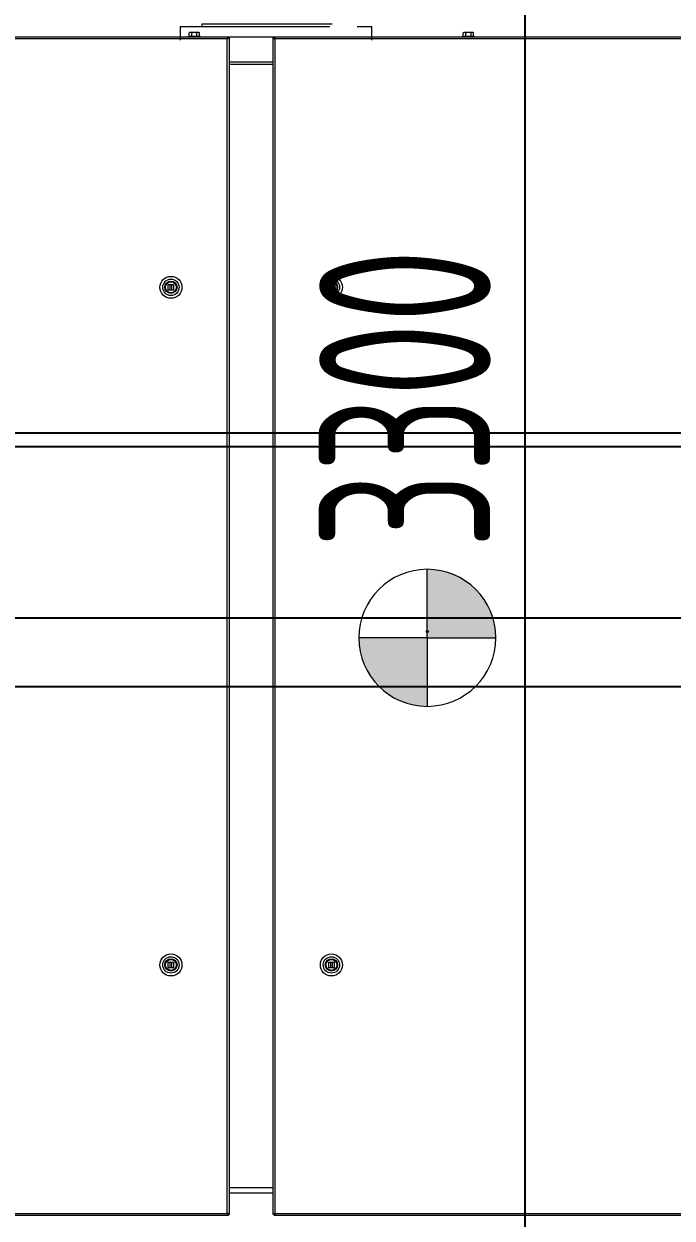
# Model space of a CAD drawing. Extents: x -76427 to 292734, y -42117 to 131250.
# Drawn here: x 12437 to 13382, y -38601 to -36858 of the extents above; entities that cross this region are included whole.
import ezdxf
from ezdxf.xclip import XClip

# ---------------------------------------------------------------- set-up
doc = ezdxf.new("R2010")
doc.units = 0
doc.header["$LTSCALE"] = 10
doc.header["$XCLIPFRAME"] = 2
for name, color, linetype in [('TPH12-SEC-@E$0$KABE1', 252, 'Continuous'), ('TPH12-SEC-@E$0$KABE3', 252, 'Continuous'), ('TPH12-SEC-@E$0$SIAGE1', 252, 'Continuous'), ('TPH12-SEC-@E$0$SIAGE3', 252, 'Continuous')]:
    doc.layers.add(name, color=color, linetype=linetype)
for name, color, linetype, lineweight in [('XFM7P10PV$0$AP5B-SM-08-FNN-300-A(B)-LB1$0$PVAC-SUS管配件', 252, 'Continuous', 5), ('XFM7P10PV$0$AP5B-SM-08-FNN-300-A(B)-LB1$0$管配件', 252, 'Continuous', 5), ('XFM7P10PV$0$Hatch', 252, 'Continuous', 13), ('XFM7P10PV$0$PV-EQ(50K)', 252, 'Continuous', 9), ('XFM7P10PV$0$Sketch Geometry(Atlas Copco)', 252, 'Continuous', 35), ('XFM7P10PV-200K$0$AP5B-SM-08-FNN-300-A(B)-LB1$0$PVAC-SUS管配件', 7, 'Continuous', 5), ('XFM7P10PV-200K$0$AP5B-SM-08-FNN-300-A(B)-LB1$0$管配件', 7, 'Continuous', 5), ('XFM7P10PV-200K$0$Hatch', 7, 'Continuous', 13), ('XFM7P10PV-200K$0$PV-EQ(50K)', 22, 'Continuous', 9), ('XFM7P10PV-200K$0$Sketch Geometry(Atlas Copco)', 7, 'Continuous', 35)]:
    doc.layers.add(name, color=color, linetype=linetype, lineweight=lineweight)
doc.styles.add('XFM7P10PV$0$PX-TEXT', font='isocp.shx', dxfattribs={"width": 0.7, "bigfont": 'CHINESET.shx'})
doc.styles.add('XFM7P10PV-200K$0$PX-TEXT', font='isocp.shx', dxfattribs={"width": 0.7, "bigfont": 'CHINESET.shx'})
doc.dimstyles.new('XFM7P10PV$0$PX-400', dxfattribs={"dimscale": 1000, "dimtxt": 0.25, "dimasz": 0.03, "dimexe": 0.1, "dimexo": 0.1, "dimgap": 0.05, "dimtad": 1, "dimdec": 0, "dimzin": 0, "dimdsep": 46, "dimtxsty": 'XFM7P10PV$0$PX-TEXT', "dimblk": 'XFM7P10PV$0$_Dot', "dimcen": 2, "dimclrd": 2, "dimclre": 1, "dimclrt": 4, "dimadec": 0, "dimazin": 0, "dimtfac": 1, "dimtdec": 0, "dimtix": 1, "dimtmove": 2, "dimatfit": 3, "dimfxl": 1, "dimtvp": 1, "dimtolj": 1, "dimtzin": 0, "dimarcsym": 0})
doc.dimstyles.new('XFM7P10PV-200K$0$PX-400', dxfattribs={"dimscale": 1000, "dimtxt": 0.25, "dimasz": 0.03, "dimexe": 0.1, "dimexo": 0.1, "dimgap": 0.05, "dimtad": 1, "dimdec": 0, "dimzin": 0, "dimdsep": 46, "dimtxsty": 'XFM7P10PV-200K$0$PX-TEXT', "dimblk": 'XFM7P10PV-200K$0$_Dot', "dimcen": 2, "dimclrd": 2, "dimclre": 1, "dimclrt": 4, "dimadec": 0, "dimazin": 0, "dimtfac": 1, "dimtdec": 0, "dimtix": 1, "dimtmove": 2, "dimatfit": 3, "dimfxl": 1, "dimtvp": 1, "dimtolj": 1, "dimtzin": 0, "dimarcsym": 0})

# ---------------------------------------------------------------- blocks, each defined once
blk = doc.blocks.new('TPH12-SEC-@E')
at = {"layer": 'TPH12-SEC-@E$0$KABE1'}
blk.add_line((38500, 384830), (46900, 384830), dxfattribs=at)
at = {"layer": 'TPH12-SEC-@E$0$KABE3'}
blk.add_line((37720, 385080), (47650, 385080), dxfattribs=at)
at = {"layer": 'TPH12-SEC-@E$0$SIAGE1'}
blk.add_line((37700, 385100), (47650, 385100), dxfattribs=at)
at = {"layer": 'TPH12-SEC-@E$0$SIAGE3'}
blk.add_line((38500, 384730), (46900, 384730), dxfattribs=at)
blk = doc.blocks.new('XFM7P10PV-200K$0$Center of gravity')
at = {"layer": 'XFM7P10PV-200K$0$Hatch'}
h = blk.add_hatch(color=256, dxfattribs=at)
edge = h.paths.add_edge_path()
edge.add_arc((0, 0), 5, 0, 90)
edge.add_line((0, 5), (0, 0))
edge.add_line((0, 0), (5, 0))
h = blk.add_hatch(color=256, dxfattribs=at)
edge = h.paths.add_edge_path()
edge.add_arc((0, 0), 5, 180, 270)
edge.add_line((0, -5), (0, 0))
edge.add_line((0, 0), (-5, 0))
at = {"layer": 'XFM7P10PV-200K$0$Sketch Geometry(Atlas Copco)', "lineweight": 18}
for q in [(0, 5), (0, 5), (-5, 0), (-5, 0), (5, 0), (0, -5), (5, 0), (0, -5)]:
    blk.add_line((0, 0), q, dxfattribs=at)
for start, end in [(90, 180), (0, 90), (180, 270), (270, 0)]:
    blk.add_arc((0, 0), 5, start, end, dxfattribs=at)
blk = doc.blocks.new('XFM7P10PV-200K$0$A$Cf6a59fa3')
for p, q in [((56.7, 1893), (1039.1, 1893)), ((1037.6, 1890.2), (58.1, 1890.2)), ((980.9, 1894.1), (997.9, 1894.1)), ((980.9, 1893), (980.9, 1894.1)), ((982.9, 1899.4), (981.9, 1898.8)), ((981.9, 1894.1), (981.9, 1898.8)), ((983.8, 1899.4), (982.9, 1899.4)), ((989.4, 1899.4), (983.8, 1899.4)), ((985.7, 1894.1), (985.7, 1898.8)), ((995.1, 1899.4), (989.4, 1899.4)), ((993.2, 1894.1), (993.2, 1898.8)), ((995.9, 1899.4), (995.1, 1899.4)), ((995.9, 1899.4), (997, 1898.8)), ((997, 1894.1), (997, 1898.8)), ((997.9, 1893), (997.9, 1894.1)), ((1037.6, 175.7), (1037.6, 1890.2)), ((1037.8, 1890.4), (1039.1, 1891.7)), ((1037.8, 1890.4), (1039.1, 1891.7)), ((1039.1, 1893), (1105.8, 1893)), ((1039.1, 1891.7), (1039.1, 1893)), ((1039.1, 1891.7), (1040.4, 1891.7)), ((1040.4, 1891.7), (1040.4, 174.3)), ((1104.5, 174.3), (1104.5, 1891.7)), ((1105.7, 1891.7), (1104.5, 1891.7)), ((1107.1, 1890.4), (1105.7, 1891.7)), ((1105.8, 1893), (2088.2, 1893)), ((1105.8, 1891.7), (1105.8, 1893)), ((1107.1, 1890.4), (1105.8, 1891.7)), ((2086.7, 1890.2), (1107.2, 1890.2)), ((1107.2, 1890.2), (1107.2, 175.7)), ((1380.9, 1894.1), (1397.9, 1894.1)), ((1380.9, 1893), (1380.9, 1894.1)), ((1382.9, 1899.4), (1381.9, 1898.8)), ((1381.9, 1894.1), (1381.9, 1898.8)), ((1383.8, 1899.4), (1382.9, 1899.4)), ((1389.4, 1899.4), (1383.8, 1899.4)), ((1385.7, 1894.1), (1385.7, 1898.8)), ((1395.1, 1899.4), (1389.4, 1899.4)), ((1393.2, 1894.1), (1393.2, 1898.8)), ((1395.9, 1899.4), (1395.1, 1899.4)), ((1395.9, 1899.4), (1397, 1898.8)), ((1397, 1894.1), (1397, 1898.8)), ((1397.9, 1893), (1397.9, 1894.1)), ((1040.4, 1856.5), (1104.5, 1856.5)), ((1040.4, 1853), (1104.5, 1853)), ((951.4, 1531.5), (954.4, 1531.5)), ((951.4, 1523.5), (951.4, 1531.5)), ((954.4, 1523.5), (951.4, 1523.5)), ((954.4, 1531.5), (956.4, 1531.5)), ((954.4, 1523.5), (954.4, 1531.5)), ((956.4, 1523.5), (954.4, 1523.5)), ((956.4, 1531.5), (956.4, 1523.5)), ((956.4, 1531.5), (959.4, 1531.5)), ((959.4, 1523.5), (956.4, 1523.5)), ((959.4, 1531.5), (959.4, 1523.5)), ((1185.5, 1531.5), (1188.5, 1531.5)), ((1185.5, 1523.5), (1185.5, 1531.5)), ((1188.5, 1523.5), (1185.5, 1523.5)), ((1188.5, 1523.5), (1188.5, 1531.5)), ((1188.5, 1531.5), (1190.5, 1531.5)), ((1190.5, 1523.5), (1188.5, 1523.5)), ((1190.5, 1531.5), (1190.5, 1523.5)), ((1190.5, 1531.5), (1193.5, 1531.5)), ((1193.5, 1523.5), (1190.5, 1523.5)), ((1193.5, 1531.5), (1193.5, 1523.5)), ((951.4, 542.5), (954.4, 542.5)), ((951.4, 534.5), (951.4, 542.5)), ((954.4, 542.5), (956.4, 542.5)), ((954.4, 534.5), (954.4, 542.5)), ((956.4, 542.5), (956.4, 534.5)), ((956.4, 542.5), (959.4, 542.5)), ((959.4, 542.5), (959.4, 534.5)), ((1185.5, 542.5), (1188.5, 542.5)), ((1185.5, 534.5), (1185.5, 542.5)), ((1188.5, 534.5), (1188.5, 542.5)), ((1188.5, 542.5), (1190.5, 542.5)), ((1190.5, 542.5), (1190.5, 534.5)), ((1190.5, 542.5), (1193.5, 542.5)), ((1193.5, 542.5), (1193.5, 534.5)), ((954.4, 534.5), (951.4, 534.5)), ((956.4, 534.5), (954.4, 534.5)), ((959.4, 534.5), (956.4, 534.5)), ((1188.5, 534.5), (1185.5, 534.5)), ((1190.5, 534.5), (1188.5, 534.5)), ((1193.5, 534.5), (1190.5, 534.5)), ((1104.5, 213), (1040.4, 213)), ((1040.4, 206), (1104.5, 206)), ((58.1, 175.7), (1037.6, 175.7)), ((1037.8, 175.6), (1039.1, 174.3)), ((1037.8, 175.6), (1039.1, 174.2)), ((1039.1, 174.3), (1040.4, 174.3)), ((1105.7, 174.3), (1104.5, 174.3)), ((1107.1, 175.6), (1105.7, 174.3)), ((1107.1, 175.6), (1105.8, 174.2)), ((1107.2, 175.7), (2086.7, 175.7)), ((1039.1, 173), (56.7, 173)), ((1039.1, 174.2), (1039.1, 173)), ((1105.8, 174.2), (1105.8, 173)), ((2088.2, 173), (1105.8, 173))]:
    blk.add_line(p, q)
for centre, radius in [((955.4, 1527.5), 16), ((955.4, 1527.5), 12), ((955.4, 1527.5), 9), ((955.4, 1527.5), 8), ((1189.5, 1527.5), 16), ((1189.5, 1527.5), 12), ((1189.5, 1527.5), 9), ((1189.5, 1527.5), 8), ((1329.4, 1025), 1.5), ((955.4, 538.5), 16), ((955.4, 538.5), 12), ((955.4, 538.5), 9), ((955.4, 538.5), 8), ((1189.5, 538.5), 16), ((1189.5, 538.5), 12), ((1189.5, 538.5), 9), ((1189.5, 538.5), 8)]:
    blk.add_circle(centre, radius)
for points, weights in [([(983.8, 1899.4), (982.9, 1899.4), (981.9, 1898.8)], [1, 1.07665212978, 1.07595444278]), ([(985.7, 1898.8), (984.7, 1899.4), (983.8, 1899.4)], [1.07595444278, 1.07665212978, 1]), ([(989.4, 1899.4), (987.7, 1899.4), (985.7, 1898.8)], [1, 1.07665212978, 1.07595444278]), ([(993.2, 1898.8), (991.2, 1899.4), (989.4, 1899.4)], [1.07595444278, 1.07665212978, 1]), ([(995.1, 1899.4), (994.2, 1899.4), (993.2, 1898.8)], [1, 1.07665212978, 1.07595444278]), ([(997, 1898.8), (995.9, 1899.4), (995.1, 1899.4)], [1.07595444278, 1.07665212978, 1]), ([(1383.8, 1899.4), (1382.9, 1899.4), (1381.9, 1898.8)], [1, 1.07665212978, 1.07595444278]), ([(1385.7, 1898.8), (1384.7, 1899.4), (1383.8, 1899.4)], [1.07595444278, 1.07665212978, 1]), ([(1389.4, 1899.4), (1387.7, 1899.4), (1385.7, 1898.8)], [1, 1.07665212978, 1.07595444278]), ([(1393.2, 1898.8), (1391.2, 1899.4), (1389.4, 1899.4)], [1.07595444278, 1.07665212978, 1]), ([(1395.1, 1899.4), (1394.2, 1899.4), (1393.2, 1898.8)], [1, 1.07665212978, 1.07595444278]), ([(1397, 1898.8), (1395.9, 1899.4), (1395.1, 1899.4)], [1.07595444278, 1.07665212978, 1])]:
    blk.add_rational_spline(points, weights, degree=2)
for points, knots in [([(1039.1, 1893), (1038.7, 1893), (1038.4, 1892.4), (1038.1, 1891.5), (1037.9, 1891.1), (1037.8, 1890.7), (1037.6, 1890.2)], [0, 0, 0, 0, 1.087346, 1.087346, 1.087346, 1.570796, 1.570796, 1.570796, 1.570796]), ([(1037.6, 1890.2), (1038.6, 1890.6), (1039.6, 1890.9), (1040.1, 1891.2), (1040.3, 1891.4), (1040.4, 1891.5), (1040.4, 1891.7)], [0, 0, 0, 0, 1.087346, 1.087346, 1.087346, 1.570796, 1.570796, 1.570796, 1.570796]), ([(1037.6, 1890.2), (1038.3, 1890.6), (1038.9, 1891), (1039.1, 1891.4), (1039.1, 1891.5), (1039.1, 1891.6), (1039.1, 1891.7)], [0, 0, 0, 0, 1.265256, 1.265256, 1.265256, 1.570796, 1.570796, 1.570796, 1.570796]), ([(1037.6, 1890.2), (1038, 1890.9), (1038.4, 1891.5), (1038.8, 1891.7), (1038.9, 1891.7), (1039, 1891.7), (1039.1, 1891.7)], [0, 0, 0, 0, 1.265256, 1.265256, 1.265256, 1.570796, 1.570796, 1.570796, 1.570796]), ([(1104.5, 1891.7), (1104.5, 1891.3), (1105.1, 1891), (1106, 1890.7), (1106.4, 1890.5), (1106.8, 1890.4), (1107.2, 1890.2)], [0, 0, 0, 0, 1.087346, 1.087346, 1.087346, 1.570796, 1.570796, 1.570796, 1.570796]), ([(1107.2, 1890.2), (1106.6, 1890.6), (1106, 1891), (1105.8, 1891.4), (1105.8, 1891.5), (1105.7, 1891.6), (1105.7, 1891.7)], [0, 0, 0, 0, 1.265256, 1.265256, 1.265256, 1.570796, 1.570796, 1.570796, 1.570796]), ([(1107.2, 1890.2), (1106.9, 1891.2), (1106.6, 1892.2), (1106.3, 1892.7), (1106.1, 1892.9), (1106, 1893), (1105.8, 1893)], [0, 0, 0, 0, 1.087346, 1.087346, 1.087346, 1.570796, 1.570796, 1.570796, 1.570796]), ([(1107.2, 1890.2), (1106.9, 1890.9), (1106.5, 1891.5), (1106.1, 1891.7), (1106, 1891.7), (1105.9, 1891.7), (1105.8, 1891.7)], [0, 0, 0, 0, 1.265256, 1.265256, 1.265256, 1.570796, 1.570796, 1.570796, 1.570796]), ([(1037.6, 175.7), (1038, 174.8), (1038.3, 173.8), (1038.6, 173.3), (1038.8, 173.1), (1038.9, 173), (1039.1, 173)], [0, 0, 0, 0, 1.087346, 1.087346, 1.087346, 1.570796, 1.570796, 1.570796, 1.570796]), ([(1037.6, 175.7), (1038, 175.1), (1038.4, 174.5), (1038.8, 174.3), (1038.9, 174.3), (1039, 174.2), (1039.1, 174.2)], [0, 0, 0, 0, 1.265256, 1.265256, 1.265256, 1.570796, 1.570796, 1.570796, 1.570796]), ([(1040.4, 174.3), (1040.4, 174.7), (1039.8, 175), (1038.9, 175.3), (1038.5, 175.5), (1038.1, 175.6), (1037.6, 175.7)], [0, 0, 0, 0, 1.087346, 1.087346, 1.087346, 1.570796, 1.570796, 1.570796, 1.570796]), ([(1037.6, 175.7), (1038.3, 175.4), (1038.9, 175), (1039.1, 174.6), (1039.1, 174.5), (1039.1, 174.4), (1039.1, 174.3)], [0, 0, 0, 0, 1.265256, 1.265256, 1.265256, 1.570796, 1.570796, 1.570796, 1.570796]), ([(1107.2, 175.7), (1106.3, 175.4), (1105.3, 175.1), (1104.8, 174.8), (1104.6, 174.6), (1104.5, 174.5), (1104.5, 174.3)], [0, 0, 0, 0, 1.087346, 1.087346, 1.087346, 1.570796, 1.570796, 1.570796, 1.570796]), ([(1107.2, 175.7), (1106.6, 175.4), (1106, 175), (1105.8, 174.6), (1105.8, 174.5), (1105.7, 174.4), (1105.7, 174.3)], [0, 0, 0, 0, 1.265256, 1.265256, 1.265256, 1.570796, 1.570796, 1.570796, 1.570796]), ([(1105.8, 173), (1106.2, 173), (1106.5, 173.6), (1106.8, 174.5), (1107, 174.9), (1107.1, 175.3), (1107.2, 175.7)], [0, 0, 0, 0, 1.087346, 1.087346, 1.087346, 1.570796, 1.570796, 1.570796, 1.570796]), ([(1107.2, 175.7), (1106.9, 175.1), (1106.5, 174.5), (1106.1, 174.3), (1106, 174.3), (1105.9, 174.2), (1105.8, 174.2)], [0, 0, 0, 0, 1.265256, 1.265256, 1.265256, 1.570796, 1.570796, 1.570796, 1.570796])]:
    blk.add_open_spline(points, degree=3, knots=knots)
at = {"xscale": 20, "yscale": 20, "zscale": 20}
blk.add_blockref('XFM7P10PV-200K$0$Center of gravity', (1329.4, 1015.9), dxfattribs=at)
blk = doc.blocks.new('XFM7P10PV-200K$0$AP5B-SM-08-FNN-300-A(B)-LB1$0$Flange_ JIS 10K - 標準-1515170-LB1-PX-X')
at = {"layer": 'XFM7P10PV-200K$0$AP5B-SM-08-FNN-300-A(B)-LB1$0$管配件', "color": 216, "true_color": 0x800080}
for p, q in [((-4450.81, 15924.14), (-4450.81, 15923.74)), ((-4450.81, 15924.14), (-4440, 15924.14)), ((-4440, 15924.14), (-4431.83, 15924.14)), ((-4454, 15923.74), (-4454, 15921.74)), ((-4454, 15923.74), (-4440, 15923.74)), ((-4440, 15923.74), (-4432.16, 15923.74)), ((-4428.17, 15923.74), (-4426, 15923.74)), ((-4426, 15921.74), (-4426, 15923.74))]:
    blk.add_line(p, q, dxfattribs=at)
blk = doc.blocks.new('XFM7P10PV-200K$0$_Dot')
at = {"color": 0, "linetype": 'ByBlock', "lineweight": -2}
blk.add_line((-0.5, 0), (-1, 0), dxfattribs=at)
at = {"color": 0, "linetype": 'ByBlock', "const_width": 0.5}
blk.add_lwpolyline([(-0.25, 0, 1), (0.25, 0, 1)], format="xyb", close=True, dxfattribs=at)
blk = doc.blocks.new('*D349')
at = {"color": 2, "lineweight": -2, "transparency": 16777216}
blk.add_line((13167.4, -35784.6), (13167.4, -39024.6), dxfattribs=at)
at = {"layer": 'DEFPOINTS', "color": 0, "transparency": 16777216}
for p in [(13167.4, -35754.6), (13167.4, -39054.6), (13167.4, -39054.6)]:
    blk.add_point(p, dxfattribs=at)
at = {"color": 2, "lineweight": -2, "transparency": 16777216, "xscale": 30, "yscale": 30, "zscale": 30}
for p, rotation in [((13167.4, -35754.6), 90), ((13167.4, -39054.6), 270)]:
    blk.add_blockref('XFM7P10PV-200K$0$_Dot', p, dxfattribs=dict(at, rotation=rotation))
at = {"color": 4, "transparency": 16777216, "insert": (12992.4, -37404.6), "char_height": 250, "attachment_point": 5, "rotation": 90, "style": 'XFM7P10PV-200K$0$PX-TEXT'}
blk.add_mtext('\\A1;3300', dxfattribs=at)
blk = doc.blocks.new('XFM7P10PV$0$Center of gravity')
at = {"layer": 'XFM7P10PV$0$Hatch'}
h = blk.add_hatch(color=256, dxfattribs=at)
edge = h.paths.add_edge_path()
edge.add_arc((0, 0), 5, 0, 90)
edge.add_line((0, 5), (0, 0))
edge.add_line((0, 0), (5, 0))
h = blk.add_hatch(color=256, dxfattribs=at)
edge = h.paths.add_edge_path()
edge.add_arc((0, 0), 5, 180, 270)
edge.add_line((0, -5), (0, 0))
edge.add_line((0, 0), (-5, 0))
at = {"layer": 'XFM7P10PV$0$Sketch Geometry(Atlas Copco)', "lineweight": 18}
for q in [(0, 5), (0, 5), (-5, 0), (-5, 0), (5, 0), (0, -5), (5, 0), (0, -5)]:
    blk.add_line((0, 0), q, dxfattribs=at)
for start, end in [(90, 180), (0, 90), (180, 270), (270, 0)]:
    blk.add_arc((0, 0), 5, start, end, dxfattribs=at)
blk = doc.blocks.new('XFM7P10PV$0$A$Cf6a59fa3')
for p, q in [((56.7, 1893), (1039.1, 1893)), ((1037.6, 1890.2), (58.1, 1890.2)), ((980.9, 1894.1), (997.9, 1894.1)), ((980.9, 1893), (980.9, 1894.1)), ((982.9, 1899.4), (981.9, 1898.8)), ((981.9, 1894.1), (981.9, 1898.8)), ((983.8, 1899.4), (982.9, 1899.4)), ((989.4, 1899.4), (983.8, 1899.4)), ((985.7, 1894.1), (985.7, 1898.8)), ((995.1, 1899.4), (989.4, 1899.4)), ((993.2, 1894.1), (993.2, 1898.8)), ((995.9, 1899.4), (995.1, 1899.4)), ((995.9, 1899.4), (997, 1898.8)), ((997, 1894.1), (997, 1898.8)), ((997.9, 1893), (997.9, 1894.1)), ((1037.6, 175.7), (1037.6, 1890.2)), ((1037.8, 1890.4), (1039.1, 1891.7)), ((1037.8, 1890.4), (1039.1, 1891.7)), ((1039.1, 1893), (1105.8, 1893)), ((1039.1, 1891.7), (1039.1, 1893)), ((1039.1, 1891.7), (1040.4, 1891.7)), ((1040.4, 1891.7), (1040.4, 174.3)), ((1104.5, 174.3), (1104.5, 1891.7)), ((1105.7, 1891.7), (1104.5, 1891.7)), ((1107.1, 1890.4), (1105.7, 1891.7)), ((1105.8, 1893), (2088.2, 1893)), ((1105.8, 1891.7), (1105.8, 1893)), ((1107.1, 1890.4), (1105.8, 1891.7)), ((2086.7, 1890.2), (1107.2, 1890.2)), ((1107.2, 1890.2), (1107.2, 175.7)), ((1380.9, 1894.1), (1397.9, 1894.1)), ((1380.9, 1893), (1380.9, 1894.1)), ((1382.9, 1899.4), (1381.9, 1898.8)), ((1381.9, 1894.1), (1381.9, 1898.8)), ((1383.8, 1899.4), (1382.9, 1899.4)), ((1389.4, 1899.4), (1383.8, 1899.4)), ((1385.7, 1894.1), (1385.7, 1898.8)), ((1395.1, 1899.4), (1389.4, 1899.4)), ((1393.2, 1894.1), (1393.2, 1898.8)), ((1395.9, 1899.4), (1395.1, 1899.4)), ((1395.9, 1899.4), (1397, 1898.8)), ((1397, 1894.1), (1397, 1898.8)), ((1397.9, 1893), (1397.9, 1894.1)), ((1040.4, 1856.5), (1104.5, 1856.5)), ((1040.4, 1853), (1104.5, 1853)), ((951.4, 1531.5), (954.4, 1531.5)), ((951.4, 1523.5), (951.4, 1531.5)), ((954.4, 1523.5), (951.4, 1523.5)), ((954.4, 1531.5), (956.4, 1531.5)), ((954.4, 1523.5), (954.4, 1531.5)), ((956.4, 1523.5), (954.4, 1523.5)), ((956.4, 1531.5), (956.4, 1523.5)), ((956.4, 1531.5), (959.4, 1531.5)), ((959.4, 1523.5), (956.4, 1523.5)), ((959.4, 1531.5), (959.4, 1523.5)), ((1185.5, 1531.5), (1188.5, 1531.5)), ((1185.5, 1523.5), (1185.5, 1531.5)), ((1188.5, 1523.5), (1185.5, 1523.5)), ((1188.5, 1523.5), (1188.5, 1531.5)), ((1188.5, 1531.5), (1190.5, 1531.5)), ((1190.5, 1523.5), (1188.5, 1523.5)), ((1190.5, 1531.5), (1190.5, 1523.5)), ((1190.5, 1531.5), (1193.5, 1531.5)), ((1193.5, 1523.5), (1190.5, 1523.5)), ((1193.5, 1531.5), (1193.5, 1523.5)), ((951.4, 542.5), (954.4, 542.5)), ((951.4, 534.5), (951.4, 542.5)), ((954.4, 542.5), (956.4, 542.5)), ((954.4, 534.5), (954.4, 542.5)), ((956.4, 542.5), (956.4, 534.5)), ((956.4, 542.5), (959.4, 542.5)), ((959.4, 542.5), (959.4, 534.5)), ((1185.5, 542.5), (1188.5, 542.5)), ((1185.5, 534.5), (1185.5, 542.5)), ((1188.5, 534.5), (1188.5, 542.5)), ((1188.5, 542.5), (1190.5, 542.5)), ((1190.5, 542.5), (1190.5, 534.5)), ((1190.5, 542.5), (1193.5, 542.5)), ((1193.5, 542.5), (1193.5, 534.5)), ((954.4, 534.5), (951.4, 534.5)), ((956.4, 534.5), (954.4, 534.5)), ((959.4, 534.5), (956.4, 534.5)), ((1188.5, 534.5), (1185.5, 534.5)), ((1190.5, 534.5), (1188.5, 534.5)), ((1193.5, 534.5), (1190.5, 534.5)), ((1104.5, 213), (1040.4, 213)), ((1040.4, 206), (1104.5, 206)), ((58.1, 175.7), (1037.6, 175.7)), ((1037.8, 175.6), (1039.1, 174.3)), ((1037.8, 175.6), (1039.1, 174.2)), ((1039.1, 174.3), (1040.4, 174.3)), ((1105.7, 174.3), (1104.5, 174.3)), ((1107.1, 175.6), (1105.7, 174.3)), ((1107.1, 175.6), (1105.8, 174.2)), ((1107.2, 175.7), (2086.7, 175.7)), ((1039.1, 173), (56.7, 173)), ((1039.1, 174.2), (1039.1, 173)), ((1105.8, 174.2), (1105.8, 173)), ((2088.2, 173), (1105.8, 173))]:
    blk.add_line(p, q)
for centre, radius in [((955.4, 1527.5), 16), ((955.4, 1527.5), 12), ((955.4, 1527.5), 9), ((955.4, 1527.5), 8), ((1189.5, 1527.5), 16), ((1189.5, 1527.5), 12), ((1189.5, 1527.5), 9), ((1189.5, 1527.5), 8), ((1329.4, 1025), 1.5), ((955.4, 538.5), 16), ((955.4, 538.5), 12), ((955.4, 538.5), 9), ((955.4, 538.5), 8), ((1189.5, 538.5), 16), ((1189.5, 538.5), 12), ((1189.5, 538.5), 9), ((1189.5, 538.5), 8)]:
    blk.add_circle(centre, radius)
for points, weights in [([(983.8, 1899.4), (982.9, 1899.4), (981.9, 1898.8)], [1, 1.07665212978, 1.07595444278]), ([(985.7, 1898.8), (984.7, 1899.4), (983.8, 1899.4)], [1.07595444278, 1.07665212978, 1]), ([(989.4, 1899.4), (987.7, 1899.4), (985.7, 1898.8)], [1, 1.07665212978, 1.07595444278]), ([(993.2, 1898.8), (991.2, 1899.4), (989.4, 1899.4)], [1.07595444278, 1.07665212978, 1]), ([(995.1, 1899.4), (994.2, 1899.4), (993.2, 1898.8)], [1, 1.07665212978, 1.07595444278]), ([(997, 1898.8), (995.9, 1899.4), (995.1, 1899.4)], [1.07595444278, 1.07665212978, 1]), ([(1383.8, 1899.4), (1382.9, 1899.4), (1381.9, 1898.8)], [1, 1.07665212978, 1.07595444278]), ([(1385.7, 1898.8), (1384.7, 1899.4), (1383.8, 1899.4)], [1.07595444278, 1.07665212978, 1]), ([(1389.4, 1899.4), (1387.7, 1899.4), (1385.7, 1898.8)], [1, 1.07665212978, 1.07595444278]), ([(1393.2, 1898.8), (1391.2, 1899.4), (1389.4, 1899.4)], [1.07595444278, 1.07665212978, 1]), ([(1395.1, 1899.4), (1394.2, 1899.4), (1393.2, 1898.8)], [1, 1.07665212978, 1.07595444278]), ([(1397, 1898.8), (1395.9, 1899.4), (1395.1, 1899.4)], [1.07595444278, 1.07665212978, 1])]:
    blk.add_rational_spline(points, weights, degree=2)
for points, knots in [([(1039.1, 1893), (1038.7, 1893), (1038.4, 1892.4), (1038.1, 1891.5), (1037.9, 1891.1), (1037.8, 1890.7), (1037.6, 1890.2)], [0, 0, 0, 0, 1.087346, 1.087346, 1.087346, 1.570796, 1.570796, 1.570796, 1.570796]), ([(1037.6, 1890.2), (1038.6, 1890.6), (1039.6, 1890.9), (1040.1, 1891.2), (1040.3, 1891.4), (1040.4, 1891.5), (1040.4, 1891.7)], [0, 0, 0, 0, 1.087346, 1.087346, 1.087346, 1.570796, 1.570796, 1.570796, 1.570796]), ([(1037.6, 1890.2), (1038.3, 1890.6), (1038.9, 1891), (1039.1, 1891.4), (1039.1, 1891.5), (1039.1, 1891.6), (1039.1, 1891.7)], [0, 0, 0, 0, 1.265256, 1.265256, 1.265256, 1.570796, 1.570796, 1.570796, 1.570796]), ([(1037.6, 1890.2), (1038, 1890.9), (1038.4, 1891.5), (1038.8, 1891.7), (1038.9, 1891.7), (1039, 1891.7), (1039.1, 1891.7)], [0, 0, 0, 0, 1.265256, 1.265256, 1.265256, 1.570796, 1.570796, 1.570796, 1.570796]), ([(1104.5, 1891.7), (1104.5, 1891.3), (1105.1, 1891), (1106, 1890.7), (1106.4, 1890.5), (1106.8, 1890.4), (1107.2, 1890.2)], [0, 0, 0, 0, 1.087346, 1.087346, 1.087346, 1.570796, 1.570796, 1.570796, 1.570796]), ([(1107.2, 1890.2), (1106.6, 1890.6), (1106, 1891), (1105.8, 1891.4), (1105.8, 1891.5), (1105.7, 1891.6), (1105.7, 1891.7)], [0, 0, 0, 0, 1.265256, 1.265256, 1.265256, 1.570796, 1.570796, 1.570796, 1.570796]), ([(1107.2, 1890.2), (1106.9, 1891.2), (1106.6, 1892.2), (1106.3, 1892.7), (1106.1, 1892.9), (1106, 1893), (1105.8, 1893)], [0, 0, 0, 0, 1.087346, 1.087346, 1.087346, 1.570796, 1.570796, 1.570796, 1.570796]), ([(1107.2, 1890.2), (1106.9, 1890.9), (1106.5, 1891.5), (1106.1, 1891.7), (1106, 1891.7), (1105.9, 1891.7), (1105.8, 1891.7)], [0, 0, 0, 0, 1.265256, 1.265256, 1.265256, 1.570796, 1.570796, 1.570796, 1.570796]), ([(1037.6, 175.7), (1038, 174.8), (1038.3, 173.8), (1038.6, 173.3), (1038.8, 173.1), (1038.9, 173), (1039.1, 173)], [0, 0, 0, 0, 1.087346, 1.087346, 1.087346, 1.570796, 1.570796, 1.570796, 1.570796]), ([(1037.6, 175.7), (1038, 175.1), (1038.4, 174.5), (1038.8, 174.3), (1038.9, 174.3), (1039, 174.2), (1039.1, 174.2)], [0, 0, 0, 0, 1.265256, 1.265256, 1.265256, 1.570796, 1.570796, 1.570796, 1.570796]), ([(1040.4, 174.3), (1040.4, 174.7), (1039.8, 175), (1038.9, 175.3), (1038.5, 175.5), (1038.1, 175.6), (1037.6, 175.7)], [0, 0, 0, 0, 1.087346, 1.087346, 1.087346, 1.570796, 1.570796, 1.570796, 1.570796]), ([(1037.6, 175.7), (1038.3, 175.4), (1038.9, 175), (1039.1, 174.6), (1039.1, 174.5), (1039.1, 174.4), (1039.1, 174.3)], [0, 0, 0, 0, 1.265256, 1.265256, 1.265256, 1.570796, 1.570796, 1.570796, 1.570796]), ([(1107.2, 175.7), (1106.3, 175.4), (1105.3, 175.1), (1104.8, 174.8), (1104.6, 174.6), (1104.5, 174.5), (1104.5, 174.3)], [0, 0, 0, 0, 1.087346, 1.087346, 1.087346, 1.570796, 1.570796, 1.570796, 1.570796]), ([(1107.2, 175.7), (1106.6, 175.4), (1106, 175), (1105.8, 174.6), (1105.8, 174.5), (1105.7, 174.4), (1105.7, 174.3)], [0, 0, 0, 0, 1.265256, 1.265256, 1.265256, 1.570796, 1.570796, 1.570796, 1.570796]), ([(1105.8, 173), (1106.2, 173), (1106.5, 173.6), (1106.8, 174.5), (1107, 174.9), (1107.1, 175.3), (1107.2, 175.7)], [0, 0, 0, 0, 1.087346, 1.087346, 1.087346, 1.570796, 1.570796, 1.570796, 1.570796]), ([(1107.2, 175.7), (1106.9, 175.1), (1106.5, 174.5), (1106.1, 174.3), (1106, 174.3), (1105.9, 174.2), (1105.8, 174.2)], [0, 0, 0, 0, 1.265256, 1.265256, 1.265256, 1.570796, 1.570796, 1.570796, 1.570796])]:
    blk.add_open_spline(points, degree=3, knots=knots)
at = {"xscale": 20, "yscale": 20, "zscale": 20}
blk.add_blockref('XFM7P10PV$0$Center of gravity', (1329.4, 1015.9), dxfattribs=at)
blk = doc.blocks.new('XFM7P10PV$0$AP5B-SM-08-FNN-300-A(B)-LB1$0$Flange_ JIS 10K - 標準-1515170-LB1-PX-X')
at = {"layer": 'XFM7P10PV$0$AP5B-SM-08-FNN-300-A(B)-LB1$0$管配件', "color": 216, "true_color": 0x800080}
for p, q in [((-4450.81, 15924.14), (-4450.81, 15923.74)), ((-4450.81, 15924.14), (-4440, 15924.14)), ((-4440, 15924.14), (-4431.83, 15924.14)), ((-4454, 15923.74), (-4454, 15921.74)), ((-4454, 15923.74), (-4440, 15923.74)), ((-4440, 15923.74), (-4432.16, 15923.74)), ((-4428.17, 15923.74), (-4426, 15923.74)), ((-4426, 15921.74), (-4426, 15923.74))]:
    blk.add_line(p, q, dxfattribs=at)
blk = doc.blocks.new('XFM7P10PV$0$_Dot')
at = {"color": 0, "linetype": 'ByBlock', "lineweight": -2}
blk.add_line((-0.5, 0), (-1, 0), dxfattribs=at)
at = {"color": 0, "linetype": 'ByBlock', "const_width": 0.5}
blk.add_lwpolyline([(-0.25, 0, 1), (0.25, 0, 1)], format="xyb", close=True, dxfattribs=at)
blk = doc.blocks.new('*D423')
at = {"color": 2, "lineweight": -2, "transparency": 16777216}
blk.add_line((13167.4, -35784.6), (13167.4, -39024.6), dxfattribs=at)
at = {"layer": 'DEFPOINTS', "color": 0, "transparency": 16777216}
for p in [(13167.4, -35754.6), (13167.4, -39054.6), (13167.4, -39054.6)]:
    blk.add_point(p, dxfattribs=at)
at = {"color": 2, "lineweight": -2, "transparency": 16777216, "xscale": 30, "yscale": 30, "zscale": 30}
for p, rotation in [((13167.4, -35754.6), 90), ((13167.4, -39054.6), 270)]:
    blk.add_blockref('XFM7P10PV$0$_Dot', p, dxfattribs=dict(at, rotation=rotation))
at = {"color": 4, "transparency": 16777216, "insert": (12992.4, -37404.6), "char_height": 250, "attachment_point": 5, "rotation": 90, "style": 'XFM7P10PV$0$PX-TEXT'}
blk.add_mtext('\\A1;3300', dxfattribs=at)
blk = doc.blocks.new('XFM7P10PV-200K')
at = {"layer": 'XFM7P10PV-200K$0$AP5B-SM-08-FNN-300-A(B)-LB1$0$PVAC-SUS管配件', "color": 216, "true_color": 0x800080, "xscale": 10, "yscale": 10, "zscale": 10}
blk.add_blockref('XFM7P10PV-200K$0$AP5B-SM-08-FNN-300-A(B)-LB1$0$Flange_ JIS 10K - 標準-1515170-LB1-PX-X', (57204.3, -196099, 0), dxfattribs=at)
at = {"layer": 'XFM7P10PV-200K$0$PV-EQ(50K)'}
blk.add_blockref('XFM7P10PV-200K$0$A$Cf6a59fa3', (11695.6, -38769.6), dxfattribs=at)
dim = blk.add_linear_dim(base=(13167.4, -39054.6), p1=(13167.4, -35754.6), p2=(13167.4, -39054.6), angle=90, dimstyle='XFM7P10PV-200K$0$PX-400')
dim.commit()
dim.dimension.update_dxf_attribs({"geometry": '*D349', "text_midpoint": (12992.4, -37404.6)})
blk = doc.blocks.new('XFM7P10PV')
at = {"layer": 'XFM7P10PV$0$AP5B-SM-08-FNN-300-A(B)-LB1$0$PVAC-SUS管配件', "color": 216, "true_color": 0x800080, "xscale": 10, "yscale": 10, "zscale": 10}
blk.add_blockref('XFM7P10PV$0$AP5B-SM-08-FNN-300-A(B)-LB1$0$Flange_ JIS 10K - 標準-1515170-LB1-PX-X', (57204.3, -196099, 0), dxfattribs=at)
at = {"layer": 'XFM7P10PV$0$PV-EQ(50K)'}
blk.add_blockref('XFM7P10PV$0$A$Cf6a59fa3', (11695.6, -38769.6), dxfattribs=at)
dim = blk.add_linear_dim(base=(13167.4, -39054.6), p1=(13167.4, -35754.6), p2=(13167.4, -39054.6), angle=90, dimstyle='XFM7P10PV$0$PX-400')
dim.commit()
dim.dimension.update_dxf_attribs({"geometry": '*D423', "text_midpoint": (12992.4, -37404.6)})

msp = doc.modelspace()

# ---------------------------------------------------------------- block references
for name in ['XFM7P10PV', 'XFM7P10PV-200K']:
    msp.add_blockref(name, (0, 0))
ref = msp.add_blockref('TPH12-SEC-@E', (-29200, -422554.6))
XClip(ref).set_block_clipping_path([(33964.7926547826, 380750.0000000001), (50300, 392150)])

doc.saveas('drawing.dxf')
